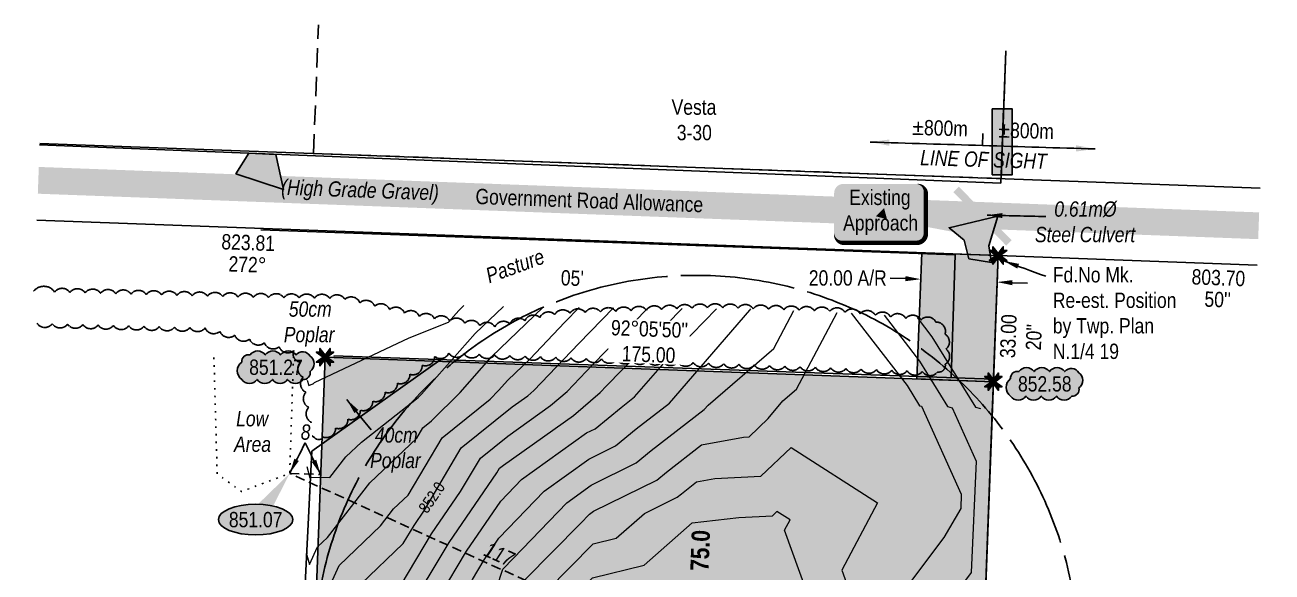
# Model space of a CAD drawing. Extents: x 313466 to 316532, y 5823964 to 5828818.
# Drawn here: x 315716 to 316532, y 5826520 to 5826877 of the extents above; entities that cross this region are included whole.
import ezdxf
from ezdxf.enums import TextEntityAlignment as Align

# ---------------------------------------------------------------- set-up
doc = ezdxf.new("R2010")
doc.units = 0
doc.header["$LTSCALE"] = 5
doc.header["$PDSIZE"] = 0.5
for name, pattern in [('0', [1, 1, 0]), ('foc-ACCESSROAD', [3.75, 2.5, -1.25]), ('foc-BUFFER', [16.75, 15, -1.75]), ('foc-QUARTERLINE', [33, 25, -3, 2, -3]), ('foc-TIELINE', [1.875, 1.25, -0.625]), ('foc-TOPO', [1, 0.2, -0.8])]:
    doc.linetypes.add(name, pattern=pattern)
doc.layers.get('Defpoints').update_dxf_attribs({"color": 9})
for name, color, linetype in [('AS-FENCE', 48, 'foc-FENCE'), ('AS-ROADS', 254, 'Continuous'), ('AS-UNDERLAY-H', 141, 'Continuous'), ('AUX-BUFFER', 7, 'foc-BUFFER'), ('C-WS', 13, 'foc-ACCESSROAD'), ('CG-NOTES', 7, 'Continuous'), ('L-BD', 7, 'Continuous'), ('L-MON', 1, 'Continuous'), ('L-QSEC', 8, 'foc-QUARTERLINE'), ('L-ROAD-T', 7, 'Continuous'), ('L-SEC', 7, 'Continuous'), ('P-ELEVATION', 7, 'Continuous'), ('P-PROPOSED', 10, 'Continuous'), ('P-PROPOSED-H', 21, 'Continuous'), ('P-TXT', 4, 'Continuous'), ('T-BUSH', 110, '0'), ('T-BUSH-T', 110, 'Continuous'), ('T-LOW-AREA', 48, 'foc-TOPO'), ('T-LOW-AREA-T', 48, 'Continuous'), ('T-TIE', 201, 'foc-TIELINE')]:
    doc.layers.add(name, color=color, linetype=linetype)
for name, color, linetype, lineweight in [('AS-GENERAL', 48, 'Continuous', 18), ('C-WS-T', 13, 'Continuous', 9), ('T-TEXT', 48, 'Continuous', 18), ('T-TIE-T', 201, 'Continuous', 18)]:
    doc.layers.add(name, color=color, linetype=linetype, lineweight=lineweight)
doc.layers.add('C-TOPO-MAJR', color=7, linetype='Continuous', lineweight=15, true_color=0xd3aa5f)
doc.layers.add('C-TOPO-MINR', color=7, linetype='Continuous', lineweight=13, true_color=0xe9d5af)
doc.layers.add('C-TOPO-MAJR-TEXT', color=7, linetype='Continuous', true_color=0x644b1b)
doc.styles.add('80', font='ARIALN.TTF', dxfattribs={"height": 10})
doc.styles.add('80CG', font='ARIALN.TTF', dxfattribs={"height": 10})
doc.styles.add('80L', font='ARIALN.TTF', dxfattribs={"height": 10})
doc.styles.add('80LS', font='ARIALNI.TTF', dxfattribs={"height": 10})
doc.styles.add('BOLD', font='ARIALNB.TTF')
doc.styles.add('foc-LtypeFont', font='ARIALN.TTF', dxfattribs={"height": 7.35})
doc.linetypes.add('foc-FENCE', pattern='A,10,-1,["X",foc-LtypeFont,S=0.2,R=0,X=-0.625,Y=-0.75],-1.24', length=12.24)
doc.linetypes.add('foc-FENCE-NOLINE', pattern='A,0,-6,["X",foc-LtypeFont,S=0.2,R=0,X=-0.625,Y=-0.75],-6.24', length=12.24)
doc.dimstyles.new('COMPASS', dxfattribs={"dimscale": 5, "dimtxt": 10, "dimasz": 2.5, "dimexe": 0.2, "dimexo": 0.0625, "dimgap": 0.5, "dimtad": 0, "dimtih": 1, "dimtoh": 1, "dimzin": 0, "dimdsep": 46, "dimtxsty": '80', "dimcen": 0.1, "dimse1": 1, "dimse2": 1, "dimclrd": 256, "dimclrt": 256, "dimaunit": 1, "dimadec": 4, "dimazin": 0, "dimtfac": 0.06, "dimtofl": 0, "dimtmove": 0, "dimatfit": 1, "dimfxl": 0.2, "dimtolj": 1, "dimtzin": 0, "dimlwd": -1, "dimarcsym": 0})
doc.dimstyles.new('Compass 5 000', dxfattribs={"dimscale": 5, "dimtxt": 9, "dimasz": 2, "dimexe": 0.2, "dimexo": 0.0625, "dimgap": 0.5, "dimtad": 0, "dimtih": 1, "dimtoh": 1, "dimzin": 0, "dimdsep": 46, "dimtxsty": '80CG', "dimcen": 0.1, "dimse1": 1, "dimse2": 1, "dimclrd": 256, "dimclrt": 256, "dimaunit": 1, "dimadec": 4, "dimazin": 0, "dimtfac": 0.06, "dimtofl": 0, "dimtmove": 0, "dimatfit": 1, "dimfxl": 0.2, "dimtolj": 1, "dimtzin": 0, "dimlwd": -1, "dimarcsym": 0})

# ---------------------------------------------------------------- blocks, each defined once
blk = doc.blocks.new('*D526')
at = {"layer": 'Defpoints', "color": 0, "transparency": 16777216}
for p in [(316302.34, 5826710.88), (316302.03, 5826702.6), (316351.99, 5826700.72)]:
    blk.add_point(p, dxfattribs=at)
at = {"layer": 'P-TXT', "transparency": 16777216}
for p, q in [((316292.35, 5826711.26), (316282.35, 5826711.63)), ((316362.29, 5826708.62), (316372.28, 5826708.25))]:
    blk.add_line(p, q, dxfattribs=at)
for points in [[(316292.41, 5826712.92), (316292.28, 5826709.59), (316302.34, 5826710.88)], [(316362.35, 5826710.29), (316362.23, 5826706.96), (316352.3, 5826709)]]:
    blk.add_solid(points, dxfattribs=at)
at = {"layer": 'P-TXT', "transparency": 16777216, "insert": (316254.62, 5826711.63), "char_height": 10, "attachment_point": 5, "style": '80CG'}
blk.add_mtext('\\A1;20.00 A/R', dxfattribs=at)
blk = doc.blocks.new('TEMP')
h = blk.add_hatch(color=255)
h.dxf.hatch_style = 1
h.paths.add_polyline_path([(0, 0.25), (-0.67, 1.15), (-0.67, 0.67), (-1.15, 0.67), (-0.25, 0), (-1.15, -0.67), (-0.67, -0.67), (-0.67, -1.15), (0, -0.25), (0.67, -1.15), (0.67, -0.67), (1.15, -0.67), (0.25, 0), (1.15, 0.67), (0.67, 0.67), (0.67, 1.15)])
h.paths.add_polyline_path([(0.57, 0.85), (0.57, 0.57), (0.85, 0.57), (0.08, 0), (0.85, -0.57), (0.57, -0.57), (0.57, -0.85), (0, -0.08), (-0.57, -0.85), (-0.57, -0.57), (-0.85, -0.57), (-0.08, 0), (-0.85, 0.57), (-0.57, 0.57), (-0.57, 0.85), (0, 0.08)], flags=16)
h = blk.add_hatch(color=1)
h.dxf.hatch_style = 1
h.paths.add_polyline_path([(0, 0.08), (-0.57, 0.85), (-0.57, 0.57), (-0.85, 0.57), (-0.08, 0), (-0.85, -0.57), (-0.57, -0.57), (-0.57, -0.85), (0, -0.08), (0.57, -0.85), (0.57, -0.57), (0.85, -0.57), (0.08, 0), (0.85, 0.57), (0.57, 0.57), (0.57, 0.85)])
at = {"color": 1}
for p, q in [((-0.08, 0), (0.08, 0)), ((0, 0.08), (0, -0.08))]:
    blk.add_line(p, q, dxfattribs=at)
at = {"color": 255, "flags": 128}
blk.add_lwpolyline([(-0.25, 0), (-1.15, 0.67), (-0.67, 0.67), (-0.67, 1.15), (0, 0.25), (0.67, 1.15), (0.67, 0.67), (1.15, 0.67), (0.25, 0), (1.15, -0.67), (0.67, -0.67), (0.67, -1.15), (0, -0.25), (-0.67, -1.15), (-0.67, -0.67), (-1.15, -0.67)], close=True, dxfattribs=at)
at = {"color": 1, "flags": 128}
blk.add_lwpolyline([(-0.08, 0), (-0.85, 0.57), (-0.57, 0.57), (-0.57, 0.85), (0, 0.08), (0.57, 0.85), (0.57, 0.57), (0.85, 0.57), (0.08, 0), (0.85, -0.57), (0.57, -0.57), (0.57, -0.85), (0, -0.08), (-0.57, -0.85), (-0.57, -0.57), (-0.85, -0.57)], close=True, dxfattribs=at)
blk = doc.blocks.new('*U527')
at = {"layer": 'P-ELEVATION'}
h = blk.add_hatch(color=111, dxfattribs=at)
h.dxf.hatch_style = 1
edge = h.paths.add_edge_path()
edge.add_ellipse((0, 0), major_axis=(-24.38, 0), ratio=0.410256, start_angle=0, end_angle=360)
at = {"layer": 'P-ELEVATION', "color": 7, "flags": 128}
blk.add_lwpolyline([(0, 0, 12.5, 0, 0), (22.27, 30.2, 0, 0, 0)], format="xyseb", dxfattribs=at)
at = {"layer": 'P-ELEVATION', "color": 7}
blk.add_ellipse((0, 0), major_axis=(-24.38, 0), ratio=0.410256, dxfattribs=at)
at = {"layer": 'P-ELEVATION', "style": '80'}
blk.add_attdef('ELEVATION', text='', height=10, dxfattribs=at).set_placement((0, 0), align=Align.MIDDLE_CENTER)
blk = doc.blocks.new('*U528')
h = blk.add_hatch(color=255)
edge = h.paths.add_edge_path()
edge.add_line((-24, -20), (24, -20))
edge.add_arc((24, -14), 6, 270, 360)
edge.add_line((30, -14), (30, 12.5))
edge.add_arc((24, 12.5), 6, 0, 90)
edge.add_line((24, 18.5), (-24, 18.5))
edge.add_arc((-24, 12.5), 6, 90, 180)
edge.add_line((-30, 12.5), (-30, -14))
edge.add_arc((-24, -14), 6, 180, 270)
at = {"color": 1, "flags": 128}
blk.add_lwpolyline([(-24, -20, 3, 3, 0), (24, -20, 3, 3, 0.414214), (30, -14, 3, 3, 0), (30, 12.5, 3, 0, 0.414214), (24, 18.5, 0, 0, 0), (-24, 18.5, 0, 0, 0.414214), (-30, 12.5, 0, 0, 0), (-30, -14, 0, 3, 0.414214)], format="xyseb", close=True, dxfattribs=at)
for points in [[(65.58, -16.2, 0, 7.5, 0), (0, 0, 0, 0, 0)], [(4.61, -4.68, 0, 7.5, 0), (0, 0, 0, 0, 0)]]:
    blk.add_lwpolyline(points, format="xyseb", dxfattribs=at)
at = {"color": 1, "style": '80'}
blk.add_attdef('ENTER_TEXT_001', (-26.85, -4.92), '', height=10, dxfattribs=at)
blk = doc.blocks.new('wa')
at = {"layer": 'P-ELEVATION'}
h = blk.add_hatch(color=111, dxfattribs=at)
h.dxf.hatch_style = 1
edge = h.paths.add_edge_path()
edge.add_arc((-17.35, -4.5), 6.1, 215, 325)
edge.add_arc((-7.35, -4.5), 6.1, 215, 325)
edge.add_arc((2.65, -4.5), 6.1, 215, 325)
edge.add_arc((12.65, -4.5), 6.1, 215, 325)
edge.add_arc((18.14, -3.7), 4.32, 263.43363, 373.43363)
edge.add_arc((18.85, 2.3), 6.1, 305, 415)
edge.add_arc((17.45, 4.39), 5.69, 30.69553, 140.69553)
edge.add_arc((8.05, 4.5), 6.1, 35, 145)
edge.add_arc((-1.95, 4.5), 6.1, 35, 145)
edge.add_arc((-11.95, 4.5), 6.1, 35, 145)
edge.add_arc((-18.04, 3.81), 4.33, 75.42608, 185.42608)
edge.add_arc((-18.36, -2.3), 6.96, 125, 235)
at = {"color": 240, "flags": 128}
blk.add_lwpolyline([(-22.35, -8, 0.520567), (-12.35, -8, 0.520567), (-2.35, -8, 0.520567), (7.65, -8, 0.520567), (17.65, -8, 0.520567), (22.35, -2.7, 0.520567), (22.35, 7.3, 0.520567), (13.05, 8, 0.520567), (3.05, 8, 0.520567), (-6.95, 8, 0.520567), (-16.95, 8, 0.520567), (-22.35, 3.4, 0.520567)], format="xyb", close=True, dxfattribs=at)
at = {"layer": 'P-ELEVATION', "color": 240, "flags": 128}
blk.add_lwpolyline([(0, 0, 12.5, 0, 0), (-12.42, -6.43, 0, 0, 0)], format="xyseb", dxfattribs=at)
at = {"layer": 'P-ELEVATION', "color": 240, "style": '80'}
blk.add_attdef('ELEVATION', text='', height=10, dxfattribs=at).set_placement((0, 0), align=Align.MIDDLE_CENTER)

msp = doc.modelspace()

# ---------------------------------------------------------------- hatches: boundary and pattern name
at = {"layer": 'AS-ROADS'}
h = msp.add_hatch(color=256, dxfattribs=at)
h.dxf.hatch_style = 1
h.paths.add_polyline_path([(315862.777, 5826793.29), (315880.444, 5826792.298), (315885.598, 5826769.527), (315854.394, 5826779.785)])
h = msp.add_hatch(color=256, dxfattribs=at)
h.dxf.hatch_style = 1
h.paths.add_polyline_path([(316333.709, 5826724.135), (316330.739, 5826736.353), (316320.872, 5826744.498), (316352.799, 5826752.144), (316346.887, 5826732.728), (316348.712, 5826721.785)])
at = {"layer": 'AS-UNDERLAY-H'}
h = msp.add_hatch(color=256, dxfattribs=at)
h.dxf.hatch_style = 1
h.paths.add_polyline_path([(316349.11, 5826822.192), (316349.11, 5826779.101), (316362.239, 5826779.101), (316362.239, 5826822.192)])
at = {"layer": 'P-PROPOSED-H'}
h = msp.add_hatch(color=256, dxfattribs=at)
h.dxf.hatch_style = 1
h.paths.add_polyline_path([(316299.888, 5826645.754), (316302.991, 5826728.189), (316352.952, 5826726.359), (316349.84, 5826643.925)])
h = msp.add_hatch(color=256, dxfattribs=at)
h.dxf.hatch_style = 1
h.paths.add_polyline_path([(315912.689, 5826659.932), (315889.458, 5826042.936), (316326.618, 5826026.929), (316349.84, 5826643.925)])

# ---------------------------------------------------------------- linework, layer by layer
at = {"flags": 128}
msp.add_lwpolyline([(316342.827, 5826798.247), (316343.068, 5826806.126)], dxfattribs=at)
at = {"layer": 'AS-FENCE', "flags": 128}
for points in [[(316354.749, 5826773.625), (316357.994, 5826860.039)], [(315726.007, 5826798.797), (316354.749, 5826773.625)], [(316322.169, 5826646.478), (316324.807, 5826726.878), (315870.677, 5826743.19)], [(315988.489, 5826658.345), (315903.979, 5826598.458), (315875.319, 5826025.695)], [(316349.91, 5826645.549), (315918.414, 5826660.895)]]:
    msp.add_lwpolyline(points, dxfattribs=at)
at = {"layer": 'AS-FENCE', "linetype": 'foc-FENCE-NOLINE', "flags": 128}
msp.add_lwpolyline([(316322.947, 5825929.401), (316352.952, 5826726.359)], dxfattribs=at)
at = {"layer": 'AS-GENERAL', "const_width": 4.999, "flags": 128}
msp.add_lwpolyline([(316325.502, 5826769.56), (316360.029, 5826734.625)], dxfattribs=at)
at = {"layer": 'AS-ROADS', "flags": 128}
for points in [[(315862.777, 5826793.29), (315880.444, 5826792.298), (315885.598, 5826769.527), (315854.394, 5826779.785)], [(316333.709, 5826724.135), (316330.739, 5826736.353), (316320.872, 5826744.498), (316352.799, 5826752.144), (316346.887, 5826732.728), (316348.712, 5826721.785)]]:
    msp.add_lwpolyline(points, close=True, dxfattribs=at)
at = {"layer": 'AS-ROADS', "const_width": 17.498, "flags": 128}
msp.add_lwpolyline([(316523.401, 5826745.797), (315725.154, 5826775.497)], dxfattribs=at)
at = {"layer": 'AS-UNDERLAY-H'}
msp.add_lwpolyline([(316349.11, 5826822.192), (316349.11, 5826779.101), (316362.239, 5826779.101), (316362.239, 5826822.192)], close=True, dxfattribs=at)
at = {"layer": 'AUX-BUFFER', "color": 251, "linetype": 'foc-BUFFER', "flags": 128}
msp.add_lwpolyline([(315903.759, 5826422.904, 1), (316403.35, 5826404.053), (316405.235, 5826454.012, 1), (315905.644, 5826472.863)], format="xyb", close=True, dxfattribs=at)
at = {"layer": 'C-TOPO-MAJR'}
for points, elevation in [([(315922.469, 5826481.753), (315936.065, 5826511.68), (315963.816, 5826538.247), (315970.919, 5826550.051), (315977.672, 5826559.921), (316001.771, 5826600.602), (316035.063, 5826627.436), (316045.388, 5826634.767), (316049.351, 5826638.145), (316078.683, 5826668.92), (316101.456, 5826692.179)], 2130), ([(315995.042, 5826345.874), (315998.976, 5826386.062), (316004.446, 5826404.998), (316022.886, 5826453.581), (316025.052, 5826459.054), (316025.841, 5826461.355), (316043.384, 5826514.343), (316079.768, 5826551.157), (316085.665, 5826557.298), (316088.365, 5826559.236), (316129.624, 5826579.643), (316135.952, 5826584.804), (316158.885, 5826602.573), (316186.441, 5826607.763), (316190.216, 5826607.942), (316202.624, 5826619.765), (316212.2, 5826631.488), (316221.092, 5826639.131), (316247.608, 5826689.21)], 2132.5), ([(316256.861, 5826688.737), (316293.408, 5826641.36), (316301.539, 5826628.248)], 2132.5), ([(316301.539, 5826628.248), (316302.853, 5826627.849), (316328.808, 5826570.476), (316328.57, 5826561.132), (316317.446, 5826542.147), (316286.415, 5826500.91), (316276.529, 5826491.624)], 2132.5)]:
    msp.add_lwpolyline(points, dxfattribs=dict(at, elevation=elevation))
at = {"layer": 'C-TOPO-MINR'}
for points, elevation in [([(315903.825, 5826581.529), (315915.75, 5826581.251), (315926.335, 5826594.862), (315936.446, 5826604.487), (315973.659, 5826633.633), (315975.894, 5826635.852), (316010.952, 5826675.315), (316029.502, 5826693.149)], 2128.75), ([(315904.69, 5826642.59), (315905.036, 5826642.582), (315905.746, 5826643.329), (315967.724, 5826672.596), (315993.421, 5826682.802), (316000.292, 5826690.536), (316003.537, 5826693.655)], 2128.333), ([(315932.387, 5826449.747), (315944.275, 5826486.422), (315950.241, 5826499.555), (315962.419, 5826511.213), (315982.39, 5826544.4), (316001.378, 5826572.149), (316014.32, 5826593.997), (316032.199, 5826608.408), (316060.266, 5826628.335), (316071.037, 5826637.517), (316087.737, 5826655.039), (316123.922, 5826691.996)], 2130.417), ([(315941.96, 5826577.831), (315972.682, 5826607.075), (315976.673, 5826613.812), (315982.349, 5826618.387), (316001.053, 5826636.951), (316021.613, 5826660.094), (316055.468, 5826692.643)], 2129.167), ([(315966.028, 5826492.497), (315993.862, 5826538.75), (316025.084, 5826584.378), (316026.869, 5826587.392), (316029.335, 5826589.38), (316075.144, 5826621.903), (316092.724, 5826636.89), (316096.791, 5826641.157), (316146.388, 5826691.813)], 2130.833), ([(315989.222, 5826607.207), (316020.699, 5826632.578), (316026.213, 5826638.051), (316032.273, 5826644.873), (316046.685, 5826658.728), (316069.629, 5826682.801), (316078.991, 5826692.362)], 2129.583), ([(316070.876, 5826564.86), (316086.812, 5826576.301), (316116.194, 5826590.834), (316126.097, 5826598.91), (316160.795, 5826625.795), (316163.2, 5826628.577), (316206.306, 5826665.631), (316219.389, 5826690.341)], 2132.083), ([(316083.705, 5826610.431), (316089.335, 5826613.216), (316106.388, 5826627.123), (316115.173, 5826633.93), (316136.391, 5826658.474), (316168.854, 5826691.63)], 2131.25), ([(316085.259, 5826593.366), (316102.765, 5826602.025), (316116.243, 5826613.017), (316137.984, 5826629.862), (316190.498, 5826690.607), (316191.32, 5826691.447)], 2131.667), ([(316278.389, 5826687.322), (316301.519, 5826657.338), (316319.842, 5826627.794), (316322.802, 5826626.894), (316338.618, 5826591.934), (316335.274, 5826519.128), (316317.785, 5826495.886), (316274.944, 5826455.644), (316267.486, 5826444.636), (316266.453, 5826438.223), (316245.646, 5826395.067), (316248.611, 5826371.814), (316237.17, 5826336.494)], 2132.083), ([(316299.918, 5826685.907), (316309.631, 5826673.315), (316338.144, 5826627.341), (316341.396, 5826626.352), (316341.398, 5826626.409)], 2131.667), ([(315901.097, 5826645), (315902.048, 5826641.451), (315904.69, 5826642.59)], 2128.333), ([(315979.763, 5826481.102), (315987.591, 5826503.617), (316005.333, 5826533.099), (316027.785, 5826565.911), (316041.299, 5826579.983), (316083.705, 5826610.431)], 2131.25), ([(315900.664, 5826477.084), (315921.89, 5826523.806), (315949.005, 5826549.765), (315957.586, 5826560.8), (315967.091, 5826569.848), (315989.222, 5826607.207)], 2129.583), ([(316197.761, 5826582.104), (316217.498, 5826600.91), (316274.069, 5826564.653), (316250.78, 5826520.775), (316258.669, 5826498.904), (316236.754, 5826466.559), (316231.026, 5826430.997), (316221.922, 5826412.113), (316227.584, 5826367.702), (316221.21, 5826348.025)], 2132.917), ([(315994.899, 5826473.738), (316009.154, 5826514.736), (316016.804, 5826527.448), (316026.485, 5826541.596), (316056.088, 5826572.421), (316085.259, 5826593.366)], 2131.667), ([(315900.761, 5826588.498), (315902.752, 5826581.066), (315903.825, 5826581.529)], 2128.75), ([(315900.424, 5826531.996), (315902.466, 5826524.379), (315907.714, 5826535.931), (315914.225, 5826542.164), (315941.96, 5826577.831)], 2129.167), ([(316020.702, 5826405.105), (316039.274, 5826452.038), (316046.042, 5826471.774), (316057.784, 5826507.24), (316088.187, 5826538.002), (316103.207, 5826541.644), (316121.575, 5826557.829), (316143.053, 5826568.452), (316145.806, 5826570.697), (316155.783, 5826578.427), (316167.77, 5826580.685), (316197.761, 5826582.104)], 2132.917), ([(315956.479, 5826040.863), (315961.924, 5826046.188), (315965.294, 5826057.09), (315971.965, 5826100.745), (315972.974, 5826125.452), (315980.813, 5826161.211), (315975.599, 5826188.318), (315980.913, 5826224.766), (315983.34, 5826253.798), (315981.9, 5826288.447), (315984.601, 5826316.491), (315978.461, 5826354.496), (315980.618, 5826376.532), (315990.787, 5826411.735), (316005.777, 5826451.229), (316010.036, 5826466.373), (316024.992, 5826509.39), (316028.984, 5826521.446), (316036.073, 5826528.619), (316070.876, 5826564.86)], 2132.083), ([(316030.821, 5826392.117), (316038.055, 5826405.998), (316053.496, 5826445.022), (316066.243, 5826482.194), (316072.184, 5826500.136), (316087.566, 5826515.7), (316121.456, 5826523.916), (316152.864, 5826551.592)], 2133.333), ([(316152.864, 5826551.592), (316183.415, 5826555.231), (316205.306, 5826556.267)], 2133.333), ([(316180.6, 5826032.935), (316183.591, 5826041.97), (316179.553, 5826050.233), (316189.84, 5826110.397), (316189.806, 5826110.564), (316190.027, 5826111.132), (316201.76, 5826167.49), (316203.198, 5826175.104), (316197.376, 5826235.247), (316197.885, 5826236.684), (316204.561, 5826295.198), (316204.885, 5826301.089), (316213.23, 5826353.79), (316217.07, 5826365.647), (316210.06, 5826420.636), (316213.313, 5826427.384), (316221.389, 5826477.52), (316232.476, 5826493.885), (316213.318, 5826547), (316216.837, 5826553.63), (316208.289, 5826559.108), (316205.306, 5826556.267)], 2133.333)]:
    msp.add_lwpolyline(points, dxfattribs=dict(at, elevation=elevation))
at = {"layer": 'C-WS'}
msp.add_lwpolyline([(316358, 5826860.038), (316354.85, 5826776.611), (315905.2, 5826793.074), (315908.369, 5826877.017)], dxfattribs=at)
at = {"layer": 'L-QSEC'}
for p, q in [((316354.85, 5826776.611), (316358, 5826860.038)), ((316322.947, 5825929.401), (316352.952, 5826726.359))]:
    msp.add_line(p, q, dxfattribs=at)
at = {"layer": 'L-QSEC', "flags": 128}
msp.add_lwpolyline([(316343.521, 5826476.564), (316352.952, 5826726.359)], dxfattribs=at)
at = {"layer": 'L-SEC', "flags": 128}
for points in [[(315726.037, 5826799.633), (316524.302, 5826770.407)], [(315724.198, 5826749.38), (316352.952, 5826726.359)], [(316352.952, 5826726.359), (316522.462, 5826720.153)]]:
    msp.add_lwpolyline(points, dxfattribs=at)
at = {"layer": 'P-PROPOSED', "flags": 128}
for points in [[(316299.888, 5826645.754), (316302.991, 5826728.189), (316352.952, 5826726.359), (316349.84, 5826643.925)], [(315912.689, 5826659.932), (315889.458, 5826042.936), (316326.618, 5826026.929), (316349.84, 5826643.925)]]:
    msp.add_lwpolyline(points, close=True, dxfattribs=at)
at = {"layer": 'T-BUSH', "flags": 128}
msp.add_lwpolyline([(315724.304, 5826682.082, 0.5205671), (315734.299, 5826681.809, 0.5205671), (315744.295, 5826681.536, 0.5205671), (315754.29, 5826681.263, 0.5205671), (315764.285, 5826680.99, 0.5205671), (315774.28, 5826680.717, 0.5205671), (315784.275, 5826680.445, 0.5205671), (315794.271, 5826680.172, 0.5205671), (315804.266, 5826679.899, 0.5205671), (315814.261, 5826679.626, 0.5205671), (315824.256, 5826679.353, 0.5205671), (315834.252, 5826679.081, 0.5205671), (315843.963, 5826676.806, 0.5205671), (315853.642, 5826674.295, 0.5205671), (315863.32, 5826671.783, 0.5205671), (315872.999, 5826669.272, 0.5205671), (315882.677, 5826666.761, 0.5205671), (315892.355, 5826664.249, 0.5205671), (315896.604, 5826656.68, 0.5205671), (315898.424, 5826646.848, 0.5205671), (315900.244, 5826637.016, 0.5205671), (315902.064, 5826627.184, 0.5205671), (315903.884, 5826617.352, 0.5205671), (315905.704, 5826607.521, 0.5205671), (315911.521, 5826607.681, 0.5205671), (315919.62, 5826613.545, 0.5205671), (315927.718, 5826619.41, 0.5205671), (315935.817, 5826625.274, 0.5205671), (315943.915, 5826631.139, 0.5205671), (315952.014, 5826637.003, 0.5205671), (315960.112, 5826642.868, 0.5205671), (315968.211, 5826648.732, 0.5205671), (315976.309, 5826654.597, 0.5205671), (315984.408, 5826660.461, 0.5205671), (315993.632, 5826662.61, 0.5205671), (316003.623, 5826662.224, 0.5205671), (316013.614, 5826661.837, 0.5205671), (316023.606, 5826661.451, 0.5205671), (316033.597, 5826661.065, 0.5205671), (316043.589, 5826660.678, 0.5205671), (316053.58, 5826660.292, 0.5205671), (316063.572, 5826659.905, 0.5205671), (316073.563, 5826659.519, 0.5205671), (316083.555, 5826659.132, 0.5205671), (316093.546, 5826658.746, 0.5205671), (316103.538, 5826658.359, 0.5205671), (316113.529, 5826657.973, 0.5205671), (316123.52, 5826657.586, 0.5205671), (316133.512, 5826657.2, 0.5205671), (316143.503, 5826656.813, 0.5205671), (316153.495, 5826656.427, 0.5205671), (316163.486, 5826656.041, 0.5205671), (316173.478, 5826655.654, 0.5205671), (316183.469, 5826655.268, 0.5205671), (316193.461, 5826654.881, 0.5205671), (316203.452, 5826654.495, 0.5205671), (316213.444, 5826654.108, 0.5205671), (316223.435, 5826653.722, 0.5205671), (316233.426, 5826653.335, 0.5205671), (316243.418, 5826652.949, 0.5205671), (316253.409, 5826652.562, 0.5205671), (316263.401, 5826652.176, 0.5205671), (316273.392, 5826651.789, 0.5205671), (316283.384, 5826651.403, 0.5205671), (316293.375, 5826651.016, 0.5205671), (316303.367, 5826650.63, 0.5205671), (316313.358, 5826650.244, 0.5205671), (316318.389, 5826655.284, 0.5205671), (316318.899, 5826665.269, 0.5205671), (316318.248, 5826674.902, 0.5205671), (316312.264, 5826682.912, 0.5205671), (316302.501, 5826684.251, 0.5205671), (316292.553, 5826685.263, 0.5205671), (316282.606, 5826686.276, 0.5205671), (316272.658, 5826687.289, 0.5205671), (316262.711, 5826688.302, 0.5205671), (316252.763, 5826689.314, 0.5205671), (316242.788, 5826689.914, 0.5205671), (316232.794, 5826690.243, 0.5205671), (316222.801, 5826690.572, 0.5205671), (316212.807, 5826690.901, 0.5205671), (316202.814, 5826691.231, 0.5205671), (316192.82, 5826691.56, 0.5205671), (316182.827, 5826691.889, 0.5205671), (316172.833, 5826692.219, 0.5205671), (316162.841, 5826692.272, 0.5205671), (316152.85, 5826691.875, 0.5205671), (316142.859, 5826691.478, 0.5205671), (316132.867, 5826691.081, 0.5205671), (316122.876, 5826690.684, 0.5205671), (316112.885, 5826690.287, 0.5205671), (316102.894, 5826689.89, 0.5205671), (316092.903, 5826689.493, 0.5205671), (316082.912, 5826689.096, 0.5205671), (316072.921, 5826688.699, 0.5205671), (316062.987, 5826687.838, 0.5205671), (316053.198, 5826685.802, 0.5205671), (316043.408, 5826683.766, 0.5205671), (316033.619, 5826681.73, 0.5205671), (316023.829, 5826679.694, 0.5205671), (316013.962, 5826680.568, 0.5205671), (316004.077, 5826682.074, 0.5205671), (315994.192, 5826683.581, 0.5205671), (315984.307, 5826685.087, 0.5205671), (315974.422, 5826686.593, 0.5205671), (315964.671, 5826688.798, 0.5205671), (315954.926, 5826691.038, 0.5205671), (315945.181, 5826693.278, 0.5205671), (315935.436, 5826695.518, 0.5205671), (315925.692, 5826697.758, 0.5205671), (315915.752, 5826698.374, 0.5205671), (315905.754, 5826698.502, 0.5205671), (315895.756, 5826698.63, 0.5205671), (315885.758, 5826698.758, 0.5205671), (315875.76, 5826698.887, 0.5205671), (315865.761, 5826699.015, 0.5205671), (315855.766, 5826699.255, 0.5205671), (315845.77, 5826699.523, 0.5205671), (315835.775, 5826699.791, 0.5205671), (315825.78, 5826700.059, 0.5205671), (315815.784, 5826700.327, 0.5205671), (315805.789, 5826700.595, 0.5205671), (315795.794, 5826700.863, 0.5205671), (315785.798, 5826701.131, 0.5205671), (315775.803, 5826701.399, 0.5205671), (315765.808, 5826701.667, 0.5205671), (315755.812, 5826701.936, 0.5205671), (315745.817, 5826702.204, 0.5205671), (315735.822, 5826702.472, 0.5205671), (315722.004, 5826702.842, 0.5205671)], format="xyb", dxfattribs=at)
at = {"layer": 'T-LOW-AREA', "flags": 128}
msp.add_lwpolyline([(315840.022, 5826659.718), (315842.139, 5826583.705), (315858.019, 5826572.138), (315889.584, 5826583.993), (315892.087, 5826661.228)], dxfattribs=at)
at = {"layer": 'T-TIE', "flags": 128}
for points in [[(316155.435, 5826463.438), (315889.584, 5826583.993)], [(315889.584, 5826583.993), (315909.801, 5826583.231)]]:
    msp.add_lwpolyline(points, dxfattribs=at)

# ---------------------------------------------------------------- block references
at = {"layer": 'CG-NOTES'}
ref = msp.add_blockref('*U528', (316275.71, 5826754.647), dxfattribs=dict(at, xscale=0.99989257, yscale=0.99989257, zscale=0.99989257))
ref.add_attrib('ENTER_TEXT_001', 'Existing', (316255.596, 5826759.368), dxfattribs={"layer": '0', "color": 1, "height": 9.9989, "style": '80'})
ref.add_attrib('ENTER_TEXT_002', 'Approach', (316251.589, 5826742.703), dxfattribs={"layer": '0', "color": 1, "height": 9.9989, "style": '80'})
at = {"layer": 'L-BD', "xscale": 0.99989257, "yscale": 0.99989257, "zscale": 0.99989257}
for name, p, values in [('wa', (315880.594, 5826653.383), {'ELEVATION': '851.27'}), ('wa', (316383.482, 5826642.504), {'ELEVATION': '852.58'}), ('*U527', (315867.316, 5826553.792), {'ELEVATION': '851.07'})]:
    msp.add_blockref(name, p, dxfattribs=at).add_auto_attribs(values)
at = {"layer": 'L-MON', "xscale": 4.99946285, "yscale": 4.99946285, "zscale": 4.99946285}
msp.add_blockref('TEMP', (316352.952, 5826726.359), dxfattribs=at)
at = {"layer": 'L-MON', "color": 3, "xscale": 4.99946285, "yscale": 4.99946285, "zscale": 4.99946285}
for p in [(315912.689, 5826659.932), (316349.84, 5826643.925)]:
    msp.add_blockref('TEMP', p, dxfattribs=at)

# ---------------------------------------------------------------- texts
at = {"rotation": 358.245555, "style": '80'}
for s, insert, char_height, width, attachment_point in [('%%P800m', (316333.154, 5826809.043), 9.9989, 42.10669, 6), ('%%P800m', (316353.143, 5826808.43), 9.9989, 42.10669, 4), ('\\pi6.3752;{\\fArial Narrow|b0|i1|c0|p34;LINE OF SIGH\\T1.55;T}', (316295.838, 5826795.613), 9.99893, 99.33726, 1)]:
    msp.add_mtext(s, dxfattribs=dict(at, insert=insert, char_height=char_height, width=width, attachment_point=attachment_point))
at = {"layer": 'C-TOPO-MAJR-TEXT', "insert": (315979.388, 5826570.429), "char_height": 7.4992, "width": 11.37873, "attachment_point": 2, "rotation": 55.617401, "style": '80L', "bg_fill": 1, "box_fill_scale": 1.1, "bg_fill_color": 21, "bg_fill_transparency": 0}
msp.add_mtext('852.0', dxfattribs=at)
at = {"layer": 'C-WS-T', "insert": (316086.817, 5826828.335), "char_height": 9.99893, "attachment_point": 1, "style": '80L'}
msp.add_mtext_dynamic_manual_height_columns('\\pi52.561;Vesta\\P\\pi55.978;3-30', width=133.8562, gutter_width=50, heights=[0], dxfattribs=at)
at = {"layer": 'L-BD', "style": '80L'}
for s, rotation, p in [('823.81', 357.9032, (315862.449, 5826734.836)), ('272°', 357.9032, (315861.928, 5826720.597)), ("05'", 357.8355, (316074.423, 5826711.636)), ('803.70', 357.8355, (316497.066, 5826711.879)), ("50''", 357.8355, (316496.527, 5826697.641))]:
    msp.add_text(s, height=9.9989, rotation=rotation, dxfattribs=at).set_placement(p, align=Align.MIDDLE)
at = {"layer": 'L-BD', "color": 3, "style": 'BOLD'}
msp.add_text('75.0', height=11.9987, rotation=87.8376, dxfattribs=at).set_placement((316158.084, 5826533.646), align=Align.MIDDLE)
at = {"layer": 'L-MON', "insert": (316388.748, 5826718.776), "char_height": 9.99893, "attachment_point": 1, "style": '80L'}
msp.add_mtext_dynamic_manual_height_columns('Fd.No Mk.\\PRe-est. Position\\Pby Twp. Plan \\PN.1/4 19', width=145.84673, gutter_width=50, heights=[0], dxfattribs=at)
at = {"layer": 'L-ROAD-T', "style": '80L'}
msp.add_text('Government Road Allowance', height=9.99893, rotation=357.903174, dxfattribs=at).set_placement((316085.576, 5826762.33), align=Align.MIDDLE_CENTER)
at = {"layer": 'T-BUSH-T', "insert": (315885.424, 5826696.386), "char_height": 9.99893, "attachment_point": 1, "style": '80L'}
msp.add_mtext_dynamic_manual_height_columns('\\pi3.5917;{\\fArial Narrow|b0|i1|c0|p34;50cm\\P\\pi0.32806;Poplar}', width=34.20641, gutter_width=50, heights=[0], dxfattribs=at)
at = {"layer": 'T-BUSH-T', "insert": (315941.836, 5826614.096), "char_height": 9.99893, "attachment_point": 1, "style": '80L', "bg_fill": 1, "box_fill_scale": 1.1, "bg_fill_color": 21, "bg_fill_transparency": 0}
msp.add_mtext_dynamic_manual_height_columns('\\pi3.4553;{\\fArial Narrow|b0|i1|c0|p34;40cm\\P\\pi0.32806;Poplar}', width=34.20641, gutter_width=50, heights=[0], dxfattribs=at)
at = {"layer": 'T-LOW-AREA-T', "insert": (315841.045, 5826624.748), "char_height": 9.99893, "attachment_point": 1, "style": '80L'}
msp.add_mtext_dynamic_manual_height_columns('\\pi13.51;{\\fArial Narrow|b0|i1|c0|p34;Low\\P\\pi12.149;Area}', width=48.2719, gutter_width=50, heights=[0], dxfattribs=at)
at = {"layer": 'T-TEXT', "style": '80LS'}
for s, height, rotation, p in [('(High Grade Gravel)', 9.99893, 357.903174, (315935.61, 5826769.245)), ('Pasture', 9.9989, 20, (316036.996, 5826719.563))]:
    msp.add_text(s, height=height, rotation=rotation, dxfattribs=at).set_placement(p, align=Align.MIDDLE_CENTER)
at = {"layer": 'T-TEXT', "insert": (316376.601, 5826761.744), "char_height": 9.99893, "attachment_point": 1, "style": '80L'}
msp.add_mtext_dynamic_manual_height_columns('\\pi13.101;{\\fArial Narrow|b0|i1|c0|p34;0.61mØ\\P\\pi0.45937;Steel Culvert}', width=66.12319, gutter_width=50, heights=[0], dxfattribs=at)
at = {"layer": 'T-TIE-T', "insert": (316028.723, 5826535.686), "char_height": 9.99893, "width": 21.58731, "attachment_point": 2, "rotation": 335.607187, "style": '80L', "bg_fill": 1, "box_fill_scale": 1.1, "bg_fill_color": 21, "bg_fill_transparency": 0}
msp.add_mtext('{\\fArial Narrow|b0|i1|c0|p34;117}', dxfattribs=at)

# ---------------------------------------------------------------- dimensions: what is measured, and where the dimension line sits
at = {"layer": 'P-TXT'}
dim = msp.add_linear_dim(base=(316302.34, 5826710.882), p1=(316351.987, 5826700.721), p2=(316302.028, 5826702.602), angle=177.843815, text='20.00 A/R', dimstyle='Compass 5 000', dxfattribs=at)
dim.commit()
dim.dimension.update_dxf_attribs({"geometry": '*D526', "text_midpoint": (316254.619, 5826711.635), "dimtype": 161})

# ---------------------------------------------------------------- leaders
at = {"path_type": 1}
for points in [[(316269.266, 5826800.5), (316342.827, 5826798.247)], [(316416.388, 5826795.994), (316342.827, 5826798.247)]]:
    msp.add_leader(points, dimstyle='COMPASS', override={"dimgap": 0.5, "dimtad": 0}, dxfattribs=at)
at = {"layer": 'L-MON', "path_type": 1}
msp.add_leader([(316356.662, 5826722.813), (316384.086, 5826712.763)], dimstyle='Compass 5 000', override={"dimgap": 0.5, "dimtad": 0}, dxfattribs=at)
at = {"layer": 'T-BUSH-T', "path_type": 1}
msp.add_leader([(315926.951, 5826632.237), (315942.78, 5826612.484)], dimstyle='Compass 5 000', override={"dimgap": 0.5, "dimtad": 0}, dxfattribs=at)
at = {"layer": 'T-TEXT', "path_type": 1}
msp.add_leader([(316345.802, 5826752.712), (316384.206, 5826751.823)], dimstyle='Compass 5 000', override={"dimgap": 0.5, "dimtad": 0}, dxfattribs=at)

# ---------------------------------------------------------------- next in the draw order: texts
at = {"layer": 'L-BD', "attachment_point": 2, "style": '80L', "bg_fill": 3, "box_fill_scale": 1.1, "bg_fill_color": 256, "bg_fill_transparency": 0}
for s, insert, char_height, width, rotation in [("92°05'50'' 175.00", (316125.122, 5826683.368), 9.99893, 50.73687, 357.9032), ("33.00\\P20''", (316354.623, 5826673.846), 9.9989, 28.20065, 87.843815)]:
    msp.add_mtext(s, dxfattribs=dict(at, insert=insert, char_height=char_height, width=width, rotation=rotation))
at = {"layer": 'T-TIE-T', "insert": (315899.996, 5826615.975), "char_height": 9.99893, "width": 6.55905, "attachment_point": 2, "style": '80L', "bg_fill": 3, "box_fill_scale": 1.1, "bg_fill_color": 256, "bg_fill_transparency": 0}
msp.add_mtext('{\\fArial Narrow|b0|i1|c0|p34;8}', dxfattribs=at)

# ---------------------------------------------------------------- next in the draw order: leaders
at = {"layer": 'T-TIE-T', "path_type": 1}
for points in [[(315889.584, 5826583.993), (315899.772, 5826604.001)], [(315909.801, 5826583.231), (315899.772, 5826604.001)]]:
    msp.add_leader(points, dimstyle='Compass 5 000', override={"dimgap": 0.5, "dimtad": 0}, dxfattribs=at)

doc.saveas('drawing.dxf')
